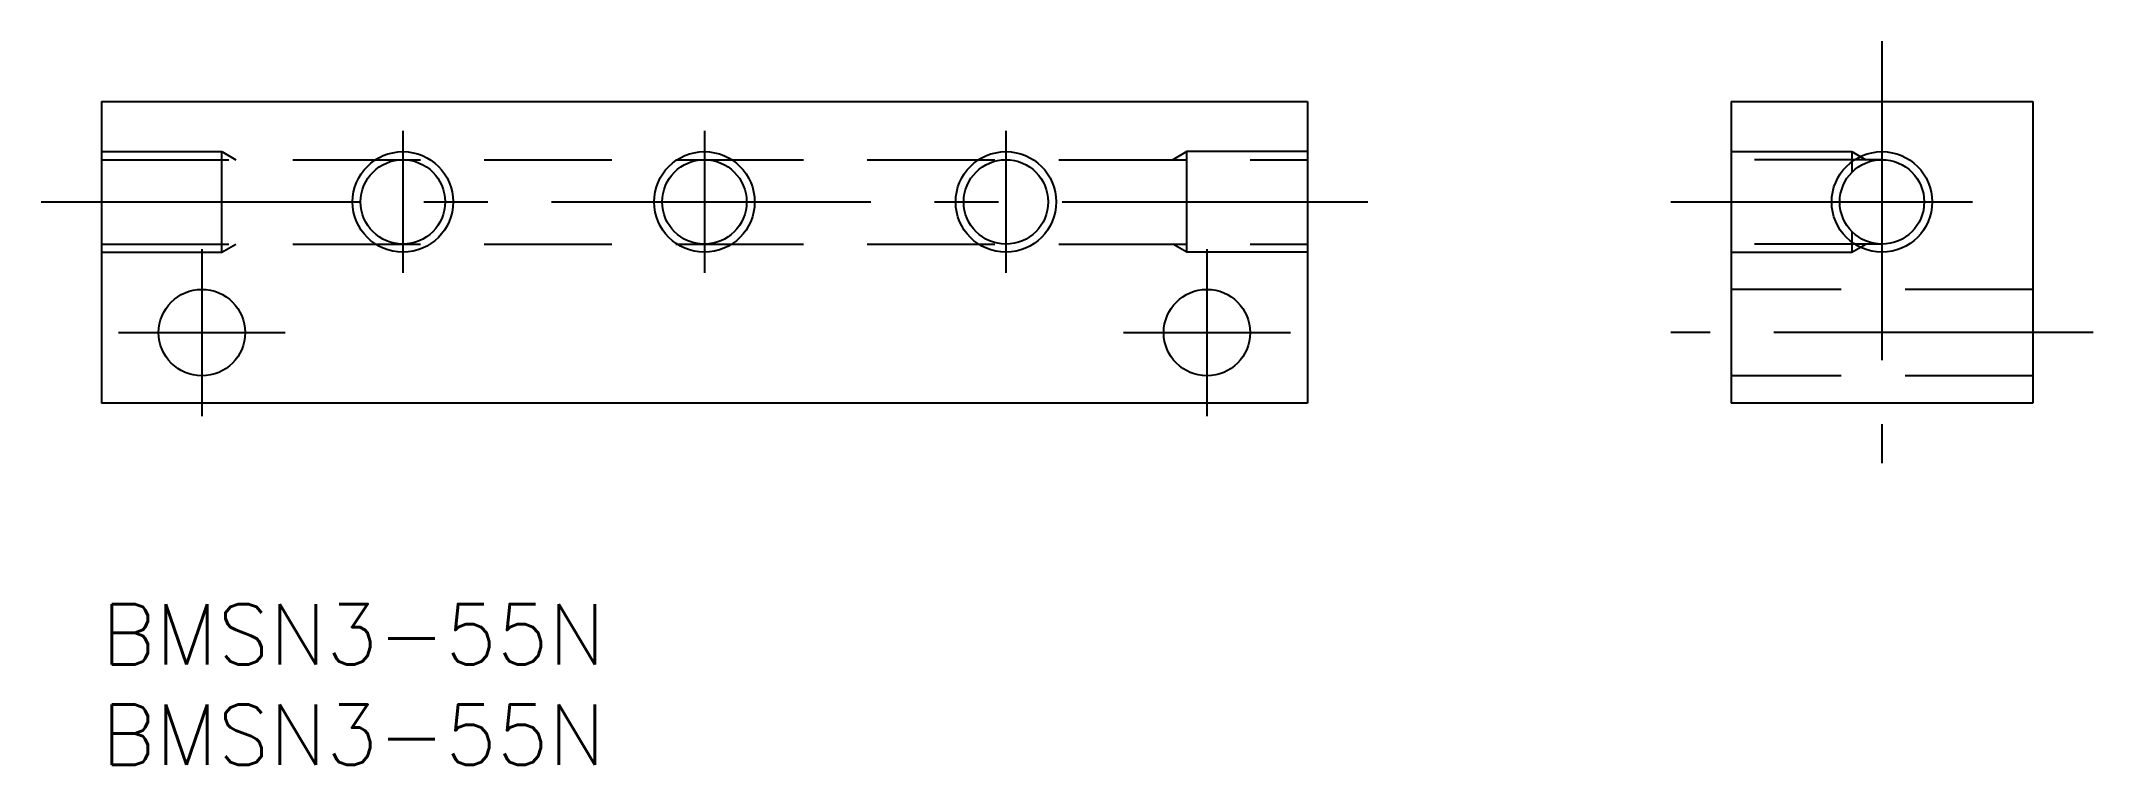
# Model space of a CAD drawing. Extents: x -3 to 99, y -8 to 28.
import ezdxf

# ---------------------------------------------------------------- set-up
doc = ezdxf.new("R2010")
doc.units = 0
doc.header["$LTSCALE"] = 0.5
doc.linetypes.add('CENTER', pattern=[50.8, 31.75, -6.35, 6.35, -6.35])
doc.linetypes.add('DASHED', pattern=[19.05, 12.7, -6.35])
for name, color, linetype in [('MSM_CENTER', 1, 'CENTER'), ('MSM_CONTINUOUS', 7, 'CONTINUOUS'), ('MSM_DASHED', 4, 'DASHED'), ('MSM_NARROW', 5, 'CONTINUOUS'), ('MSM_PART_NUMBER', 7, 'CONTINUOUS')]:
    doc.layers.add(name, color=color, linetype=linetype)
doc.styles.get("Standard").update_dxf_attribs({"font": 'txt.shx', "height": 3, "bigfont": 'bigfont.shx'})

# ---------------------------------------------------------------- blocks, each defined once
blk = doc.blocks.new('*U8')
at = {"layer": 'MSM_PART_NUMBER'}
blk.add_text('BMSN3-55N', height=3, dxfattribs=at).set_placement((0, -3))
blk = doc.blocks.new('*U9')
at = {"layer": 'MSM_PART_NUMBER'}
blk.add_text('BMSN3-55N', height=3, dxfattribs=at).set_placement((0, -8))

msp = doc.modelspace()

# ---------------------------------------------------------------- linework, layer by layer
at = {"layer": 'MSM_CENTER'}
for p, q in [((88.58, 28), (88.58, 7)), ((15, 23.53), (15, 16.47)), ((30, 23.53), (30, 16.47)), ((45, 23.53), (45, 16.47)), ((-3, 20), (63, 20)), ((78.08, 20), (93.08, 20)), ((5, 17.65), (5, 9.35)), ((55, 17.65), (55, 9.35)), ((0.85, 13.5), (9.15, 13.5)), ((50.85, 13.5), (59.15, 13.5)), ((99.08, 13.5), (78.08, 13.5))]:
    msp.add_line(p, q, dxfattribs=at)
at = {"layer": 'MSM_CONTINUOUS'}
for p, q in [((0, 25), (60, 25)), ((0, 25), (0, 10)), ((60, 25), (60, 10)), ((81.08, 25), (81.08, 10)), ((81.08, 25), (96.08, 25)), ((96.08, 25), (96.08, 10)), ((60, 10), (0, 10)), ((96.08, 10), (81.08, 10))]:
    msp.add_line(p, q, dxfattribs=at)
for centre, radius in [((15, 20), 2.1), ((30, 20), 2.1), ((45, 20), 2.1), ((88.58, 20), 2.1), ((5, 13.5), 2.15), ((55, 13.5), 2.15)]:
    msp.add_circle(centre, radius, dxfattribs=at)
at = {"layer": 'MSM_DASHED'}
for p, q in [((0, 22.5), (6, 22.5)), ((6, 17.5), (6, 22.5)), ((6, 22.5), (6.69, 22.1)), ((54, 22.5), (53.31, 22.1)), ((54, 17.5), (54, 22.5)), ((60, 22.5), (54, 22.5)), ((81.08, 22.5), (87.08, 22.5)), ((87.08, 22.5), (87.08, 21.47)), ((87.08, 22.5), (87.77, 22.1)), ((0, 22.1), (60, 22.1)), ((88.58, 22.1), (81.08, 22.1)), ((87.08, 18.53), (87.08, 17.5)), ((0, 17.9), (60, 17.9)), ((0, 17.5), (6, 17.5)), ((6, 17.5), (6.69, 17.9)), ((54, 17.5), (53.31, 17.9)), ((60, 17.5), (54, 17.5)), ((88.58, 17.9), (81.08, 17.9)), ((81.08, 17.5), (87.08, 17.5)), ((87.08, 17.5), (87.77, 17.9)), ((96.08, 15.65), (81.08, 15.65)), ((96.08, 11.35), (81.08, 11.35))]:
    msp.add_line(p, q, dxfattribs=at)
at = {"layer": 'MSM_NARROW'}
for centre in [(15, 20), (30, 20), (45, 20), (88.58, 20)]:
    msp.add_circle(centre, 2.5, dxfattribs=at)

# ---------------------------------------------------------------- block references
at = {"layer": 'MSM_CONTINUOUS'}
for name in ['*U8', '*U9']:
    msp.add_blockref(name, (0, 0), dxfattribs=at)

doc.saveas('drawing.dxf')
